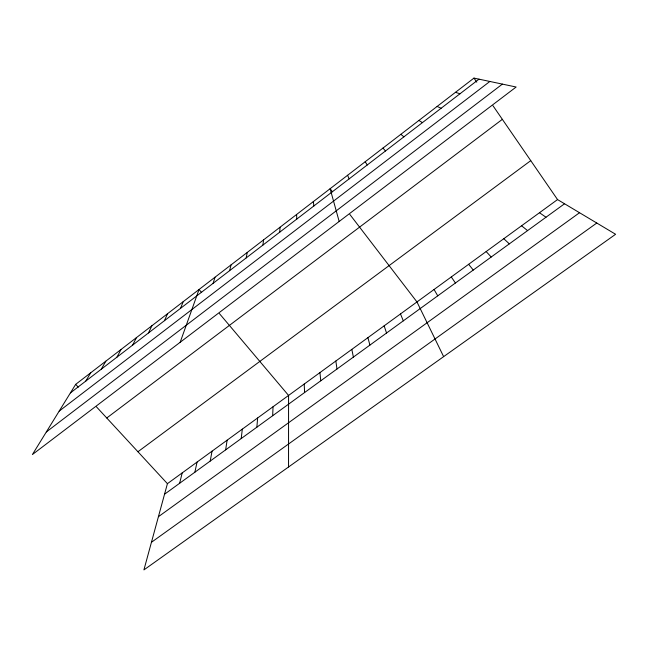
<?xml version="1.0" encoding="UTF-8"?>
<svg xmlns="http://www.w3.org/2000/svg" width="648" height="648" viewBox="0 0 648 648"><rect width="100%" height="100%" fill="white"/><g stroke="black" fill="none" stroke-linecap="round" stroke-linejoin="round"><path stroke-width="0.97" d="M288.546 466.989L288.571 395.442L219.372 313.543M272.662 415.716L273.043 406.75M279.79 232.13L280.017 227.229M256.875 427.186L257.629 417.976M241.202 438.566L242.32 429.122M262.926 245.082L263.574 239.873M225.642 449.858L227.124 440.186M210.203 461.076L212.042 451.17M246.191 257.928L247.261 252.42M194.87 472.206L197.057 462.081M179.65 483.262L182.185 472.91M229.586 270.678L231.069 264.87M557.539 199.576L167.419 483.667L143.913 569.9L615.6 234.276L557.539 199.576L492.982 105.729M213.111 283.33L214.998 277.231M180.168 342.282L199.049 289.486L201.601 292.507M180.549 308.335L183.222 301.66M164.446 320.695L167.516 313.737M148.473 332.959L151.924 325.725M132.629 345.125L136.445 337.624M116.899 357.202L121.087 349.434M101.282 369.19L105.843 361.163M85.795 381.089L90.704 372.794M75.686 384.345L32.4 454.548L516.14 87.018L473.971 78.1L75.686 384.345L78.295 387.18M70.413 392.891L479.018 79.161M59.179 411.116L489.856 81.454M46.332 431.957L502.386 84.11M106.758 417.992L502.354 119.345M137.935 451.745L530.753 160.639M164.535 494.238L564.546 203.764M158.412 516.707L579.531 212.722M151.438 542.295L596.784 223.034M455.471 92.324L459.991 93.774M437.125 106.434L441.126 108.257M418.924 120.431L422.423 122.618M539.484 212.73L545.989 217.234M521.567 225.779L527.585 230.607M400.869 134.306L403.874 136.866M503.796 238.723L509.328 243.859M486.154 251.562L491.216 257.013M96.487 406.871L167.419 483.667M382.968 148.076L385.479 150.984M468.658 264.303L473.251 270.062M332.448 191.759L330.116 188.714L339.171 221.478M349.847 214.448L416.964 301.944L443.637 356.635M473.971 78.1L476.782 82.183M451.291 276.947L455.423 282.998M365.205 161.733L367.238 164.989M434.063 289.494L437.74 295.844M347.587 175.276L349.142 178.88M400.496 313.94L403.307 320.849M384.151 325.839L386.54 333.023M367.926 337.657L369.903 345.101M351.824 349.385L353.387 357.097M313.284 201.658L313.932 205.918M335.834 361.025L337.001 368.996M319.966 372.584L320.736 380.805M296.59 214.496L296.792 219.081M304.212 384.053L304.592 392.534"/></g></svg>
